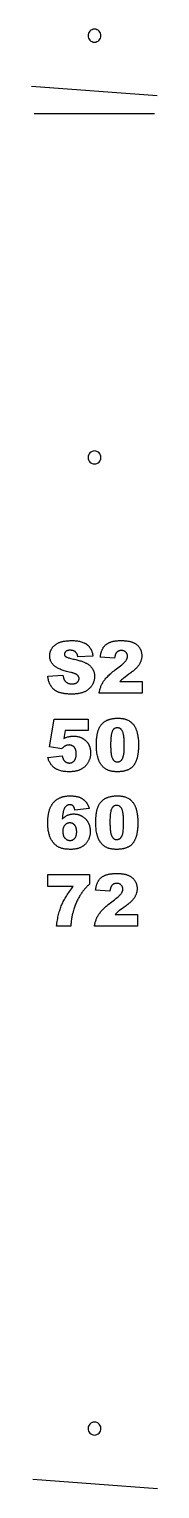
# Model space of a CAD drawing. Extents: x 0 to 3.7, y 1.3 to 93.7.
# Drawn here: x 0 to 3.67, y 1.25 to 43.56 of the extents above; entities that cross this region are included whole.
import ezdxf

# ---------------------------------------------------------------- set-up
doc = ezdxf.new("R2010")
doc.units = 0
for name, color, linetype in [('REAR_LEG', 18, 'CONTINUOUS'), ('T3_PROFILE_INSIDE', 18, 'CONTINUOUS'), ('T5_BEVEL_INSIDE', 18, 'CONTINUOUS'), ('T8_DRILL', 18, 'CONTINUOUS')]:
    doc.layers.add(name, color=color, linetype=linetype)

msp = doc.modelspace()

# ---------------------------------------------------------------- linework, layer by layer
at = {"layer": 'REAR_LEG'}
for points in [[(0.478, 24.806), (0.919, 24.834), (0.923, 24.808), (0.925, 24.795), (0.928, 24.783), (0.931, 24.772), (0.934, 24.76), (0.937, 24.75), (0.941, 24.739), (0.944, 24.729), (0.948, 24.719), (0.953, 24.71), (0.957, 24.701), (0.962, 24.693), (0.967, 24.685), (0.972, 24.677), (0.977, 24.67), (0.986, 24.659), (0.996, 24.649), (1.006, 24.639), (1.017, 24.63), (1.028, 24.622), (1.04, 24.615), (1.052, 24.608), (1.064, 24.602), (1.077, 24.596), (1.091, 24.592), (1.105, 24.588), (1.119, 24.585), (1.134, 24.582), (1.149, 24.58), (1.165, 24.579), (1.182, 24.579), (1.194, 24.579), (1.206, 24.58), (1.217, 24.581), (1.229, 24.582), (1.239, 24.584), (1.25, 24.586), (1.26, 24.588), (1.27, 24.591), (1.279, 24.594), (1.288, 24.597), (1.297, 24.601), (1.305, 24.605), (1.313, 24.61), (1.321, 24.615), (1.328, 24.62), (1.335, 24.626), (1.341, 24.631), (1.347, 24.637), (1.353, 24.644), (1.358, 24.65), (1.363, 24.656), (1.367, 24.663), (1.371, 24.669), (1.375, 24.676), (1.378, 24.683), (1.381, 24.69), (1.383, 24.697), (1.385, 24.704), (1.387, 24.711), (1.388, 24.718), (1.388, 24.726), (1.388, 24.733), (1.388, 24.741), (1.388, 24.748), (1.387, 24.755), (1.385, 24.762), (1.383, 24.769), (1.381, 24.775), (1.379, 24.782), (1.376, 24.789), (1.372, 24.795), (1.368, 24.802), (1.364, 24.808), (1.36, 24.814), (1.355, 24.82), (1.349, 24.826), (1.344, 24.832), (1.337, 24.838), (1.33, 24.844), (1.322, 24.849), (1.313, 24.855), (1.303, 24.861), (1.292, 24.866), (1.28, 24.872), (1.267, 24.877), (1.252, 24.883), (1.237, 24.888), (1.221, 24.893), (1.203, 24.899), (1.185, 24.904), (1.165, 24.909), (1.144, 24.915), (1.1, 24.925), (1.063, 24.934), (1.026, 24.943), (0.992, 24.952), (0.958, 24.962), (0.926, 24.972), (0.896, 24.983), (0.867, 24.993), (0.839, 25.005), (0.812, 25.016), (0.787, 25.028), (0.763, 25.04), (0.741, 25.053), (0.72, 25.066), (0.7, 25.079), (0.682, 25.093), (0.665, 25.107), (0.649, 25.121), (0.634, 25.136), (0.621, 25.152), (0.608, 25.168), (0.596, 25.184), (0.585, 25.201), (0.576, 25.218), (0.567, 25.236), (0.559, 25.254), (0.553, 25.273), (0.547, 25.293), (0.542, 25.312), (0.539, 25.333), (0.536, 25.353), (0.535, 25.375), (0.534, 25.397), (0.534, 25.411), (0.535, 25.425), (0.536, 25.439), (0.538, 25.454), (0.541, 25.468), (0.544, 25.481), (0.547, 25.495), (0.551, 25.509), (0.555, 25.523), (0.56, 25.536), (0.566, 25.549), (0.572, 25.563), (0.578, 25.576), (0.585, 25.589), (0.593, 25.602), (0.601, 25.615), (0.61, 25.628), (0.619, 25.64), (0.629, 25.652), (0.639, 25.664), (0.65, 25.675), (0.661, 25.686), (0.673, 25.697), (0.685, 25.707), (0.698, 25.717), (0.711, 25.726), (0.725, 25.736), (0.74, 25.744), (0.755, 25.753), (0.77, 25.761), (0.786, 25.769), (0.803, 25.777), (0.82, 25.784), (0.838, 25.79), (0.857, 25.797), (0.876, 25.802), (0.897, 25.808), (0.918, 25.812), (0.94, 25.817), (0.962, 25.821), (0.986, 25.824), (1.01, 25.827), (1.035, 25.83), (1.061, 25.832), (1.087, 25.833), (1.115, 25.835), (1.143, 25.835), (1.172, 25.835), (1.207, 25.835), (1.241, 25.834), (1.275, 25.832), (1.307, 25.829), (1.338, 25.825), (1.368, 25.82), (1.397, 25.815), (1.425, 25.809), (1.452, 25.802), (1.478, 25.794), (1.502, 25.785), (1.526, 25.775), (1.537, 25.77), (1.549, 25.765), (1.56, 25.759), (1.57, 25.754), (1.581, 25.748), (1.591, 25.741), (1.6, 25.735), (1.61, 25.729), (1.619, 25.722), (1.628, 25.715), (1.637, 25.707), (1.646, 25.7), (1.654, 25.692), (1.662, 25.684), (1.67, 25.676), (1.678, 25.667), (1.685, 25.658), (1.692, 25.649), (1.699, 25.64), (1.706, 25.631), (1.712, 25.621), (1.719, 25.611), (1.725, 25.601), (1.73, 25.59), (1.736, 25.579), (1.741, 25.568), (1.746, 25.557), (1.751, 25.546), (1.755, 25.534), (1.76, 25.522), (1.764, 25.51), (1.768, 25.497), (1.775, 25.471), (1.78, 25.445), (1.786, 25.417), (1.79, 25.388), (1.353, 25.363), (1.35, 25.375), (1.348, 25.387), (1.345, 25.399), (1.342, 25.41), (1.338, 25.421), (1.334, 25.431), (1.33, 25.441), (1.326, 25.45), (1.321, 25.459), (1.316, 25.468), (1.311, 25.476), (1.305, 25.484), (1.299, 25.491), (1.293, 25.498), (1.286, 25.504), (1.28, 25.51), (1.272, 25.516), (1.265, 25.521), (1.257, 25.526), (1.249, 25.53), (1.241, 25.534), (1.232, 25.538), (1.223, 25.542), (1.213, 25.545), (1.203, 25.547), (1.193, 25.55), (1.183, 25.552), (1.172, 25.553), (1.161, 25.555), (1.149, 25.555), (1.138, 25.556), (1.126, 25.556), (1.106, 25.556), (1.088, 25.554), (1.079, 25.553), (1.071, 25.551), (1.062, 25.55), (1.055, 25.548), (1.047, 25.545), (1.04, 25.543), (1.033, 25.54), (1.027, 25.537), (1.021, 25.534), (1.015, 25.53), (1.009, 25.526), (1.004, 25.522), (0.999, 25.518), (0.994, 25.513), (0.99, 25.508), (0.986, 25.504), (0.982, 25.499), (0.979, 25.494), (0.976, 25.489), (0.973, 25.484), (0.971, 25.479), (0.969, 25.473), (0.967, 25.468), (0.965, 25.462), (0.964, 25.456), (0.963, 25.451), (0.963, 25.445), (0.963, 25.438), (0.963, 25.43), (0.965, 25.421), (0.968, 25.413), (0.971, 25.404), (0.976, 25.396), (0.982, 25.389), (0.989, 25.381), (0.997, 25.374), (1.001, 25.37), (1.006, 25.367), (1.012, 25.363), (1.019, 25.359), (1.026, 25.356), (1.034, 25.352), (1.052, 25.345), (1.073, 25.339), (1.096, 25.332), (1.123, 25.325), (1.152, 25.319), (1.189, 25.311), (1.225, 25.302), (1.26, 25.294), (1.293, 25.286), (1.325, 25.278), (1.356, 25.269), (1.385, 25.261), (1.413, 25.253), (1.439, 25.245), (1.465, 25.236), (1.488, 25.228), (1.511, 25.22), (1.532, 25.211), (1.552, 25.203), (1.57, 25.195), (1.587, 25.186), (1.604, 25.178), (1.619, 25.169), (1.634, 25.16), (1.649, 25.151), (1.663, 25.141), (1.676, 25.131), (1.689, 25.121), (1.701, 25.111), (1.713, 25.101), (1.724, 25.09), (1.734, 25.079), (1.744, 25.068), (1.754, 25.056), (1.763, 25.044), (1.771, 25.032), (1.779, 25.02), (1.786, 25.007), (1.793, 24.995), (1.799, 24.982), (1.805, 24.969), (1.81, 24.956), (1.815, 24.942), (1.82, 24.929), (1.824, 24.915), (1.827, 24.901), (1.83, 24.887), (1.833, 24.872), (1.835, 24.858), (1.837, 24.843), (1.838, 24.828), (1.838, 24.813), (1.839, 24.798), (1.838, 24.78), (1.837, 24.762), (1.836, 24.745), (1.834, 24.727), (1.831, 24.71), (1.827, 24.693), (1.823, 24.676), (1.819, 24.659), (1.813, 24.643), (1.808, 24.626), (1.801, 24.61), (1.794, 24.594), (1.786, 24.578), (1.778, 24.563), (1.769, 24.547), (1.759, 24.532), (1.749, 24.517), (1.738, 24.502), (1.727, 24.488), (1.715, 24.475), (1.703, 24.462), (1.69, 24.449), (1.677, 24.437), (1.663, 24.425), (1.649, 24.414), (1.634, 24.403), (1.619, 24.392), (1.603, 24.382), (1.587, 24.373), (1.571, 24.364), (1.553, 24.355), (1.536, 24.347), (1.518, 24.34), (1.499, 24.332), (1.479, 24.326), (1.46, 24.32), (1.439, 24.314), (1.418, 24.309), (1.396, 24.304), (1.374, 24.3), (1.351, 24.296), (1.328, 24.293), (1.304, 24.29), (1.279, 24.288), (1.254, 24.287), (1.228, 24.285), (1.202, 24.285), (1.175, 24.284), (1.128, 24.285), (1.105, 24.286), (1.083, 24.287), (1.061, 24.288), (1.039, 24.289), (1.018, 24.291), (0.998, 24.294), (0.978, 24.296), (0.958, 24.299), (0.939, 24.302), (0.921, 24.305), (0.903, 24.309), (0.885, 24.313), (0.868, 24.317), (0.851, 24.321), (0.834, 24.326), (0.819, 24.331), (0.803, 24.336), (0.788, 24.342), (0.774, 24.348), (0.76, 24.354), (0.746, 24.36), (0.733, 24.367), (0.72, 24.374), (0.708, 24.382), (0.696, 24.389), (0.685, 24.397), (0.674, 24.405), (0.664, 24.414), (0.654, 24.423), (0.645, 24.432), (0.627, 24.45), (0.61, 24.47), (0.594, 24.49), (0.579, 24.51), (0.565, 24.532), (0.552, 24.553), (0.54, 24.576), (0.529, 24.599), (0.519, 24.623), (0.51, 24.647), (0.502, 24.672), (0.496, 24.698), (0.49, 24.724), (0.485, 24.751), (0.481, 24.778)], [(3.224, 24.31), (1.974, 24.31), (1.977, 24.333), (1.98, 24.356), (1.985, 24.379), (1.99, 24.401), (1.996, 24.423), (2.002, 24.446), (2.009, 24.468), (2.017, 24.49), (2.026, 24.511), (2.035, 24.533), (2.045, 24.554), (2.055, 24.575), (2.066, 24.596), (2.078, 24.617), (2.091, 24.638), (2.104, 24.658), (2.119, 24.679), (2.134, 24.7), (2.152, 24.722), (2.171, 24.744), (2.191, 24.766), (2.213, 24.789), (2.236, 24.812), (2.261, 24.836), (2.287, 24.86), (2.315, 24.885), (2.344, 24.91), (2.375, 24.936), (2.407, 24.962), (2.441, 24.989), (2.476, 25.016), (2.513, 25.044), (2.557, 25.077), (2.596, 25.107), (2.632, 25.136), (2.663, 25.163), (2.677, 25.176), (2.69, 25.188), (2.702, 25.2), (2.713, 25.211), (2.723, 25.221), (2.732, 25.232), (2.74, 25.241), (2.747, 25.25), (2.759, 25.268), (2.765, 25.276), (2.77, 25.285), (2.774, 25.294), (2.778, 25.302), (2.782, 25.311), (2.786, 25.319), (2.789, 25.327), (2.791, 25.336), (2.793, 25.344), (2.795, 25.352), (2.797, 25.36), (2.798, 25.368), (2.798, 25.376), (2.798, 25.384), (2.798, 25.393), (2.798, 25.401), (2.797, 25.409), (2.795, 25.417), (2.793, 25.425), (2.791, 25.433), (2.789, 25.44), (2.786, 25.448), (2.782, 25.455), (2.779, 25.462), (2.774, 25.469), (2.77, 25.476), (2.765, 25.482), (2.76, 25.489), (2.754, 25.495), (2.748, 25.501), (2.741, 25.507), (2.735, 25.513), (2.728, 25.518), (2.721, 25.523), (2.714, 25.527), (2.706, 25.531), (2.698, 25.535), (2.691, 25.538), (2.683, 25.541), (2.674, 25.543), (2.666, 25.545), (2.657, 25.547), (2.648, 25.548), (2.639, 25.549), (2.63, 25.55), (2.62, 25.55), (2.611, 25.55), (2.601, 25.549), (2.591, 25.548), (2.582, 25.547), (2.573, 25.545), (2.565, 25.543), (2.556, 25.54), (2.548, 25.537), (2.54, 25.534), (2.532, 25.53), (2.524, 25.526), (2.517, 25.522), (2.51, 25.517), (2.503, 25.512), (2.496, 25.506), (2.49, 25.5), (2.484, 25.493), (2.478, 25.486), (2.472, 25.478), (2.467, 25.47), (2.462, 25.461), (2.457, 25.451), (2.452, 25.441), (2.448, 25.431), (2.443, 25.419), (2.44, 25.407), (2.436, 25.395), (2.433, 25.381), (2.43, 25.368), (2.427, 25.353), (2.424, 25.338), (2.422, 25.323), (2.004, 25.357), (2.008, 25.378), (2.011, 25.399), (2.015, 25.42), (2.019, 25.44), (2.024, 25.459), (2.029, 25.478), (2.034, 25.496), (2.039, 25.513), (2.045, 25.53), (2.051, 25.546), (2.058, 25.562), (2.064, 25.577), (2.071, 25.592), (2.079, 25.605), (2.086, 25.619), (2.094, 25.631), (2.103, 25.643), (2.112, 25.655), (2.121, 25.667), (2.131, 25.678), (2.141, 25.689), (2.151, 25.699), (2.162, 25.709), (2.173, 25.719), (2.185, 25.728), (2.197, 25.737), (2.21, 25.745), (2.223, 25.754), (2.236, 25.761), (2.25, 25.769), (2.264, 25.776), (2.279, 25.783), (2.294, 25.789), (2.31, 25.795), (2.327, 25.801), (2.344, 25.806), (2.363, 25.811), (2.381, 25.815), (2.401, 25.819), (2.421, 25.822), (2.442, 25.825), (2.464, 25.828), (2.486, 25.83), (2.509, 25.832), (2.533, 25.834), (2.558, 25.835), (2.583, 25.835), (2.609, 25.835), (2.636, 25.835), (2.663, 25.835), (2.688, 25.834), (2.713, 25.832), (2.737, 25.831), (2.76, 25.828), (2.783, 25.826), (2.805, 25.823), (2.826, 25.82), (2.846, 25.816), (2.865, 25.812), (2.884, 25.807), (2.902, 25.802), (2.919, 25.797), (2.936, 25.791), (2.951, 25.785), (2.966, 25.779), (2.981, 25.772), (2.995, 25.765), (3.009, 25.757), (3.023, 25.749), (3.036, 25.74), (3.048, 25.731), (3.061, 25.722), (3.072, 25.712), (3.084, 25.702), (3.095, 25.691), (3.105, 25.68), (3.116, 25.668), (3.125, 25.656), (3.135, 25.644), (3.144, 25.631), (3.152, 25.618), (3.16, 25.605), (3.168, 25.592), (3.174, 25.578), (3.181, 25.564), (3.186, 25.55), (3.192, 25.536), (3.196, 25.521), (3.2, 25.507), (3.204, 25.492), (3.207, 25.477), (3.209, 25.461), (3.211, 25.446), (3.213, 25.43), (3.214, 25.415), (3.214, 25.399), (3.214, 25.381), (3.213, 25.364), (3.211, 25.348), (3.209, 25.331), (3.206, 25.314), (3.203, 25.297), (3.198, 25.281), (3.194, 25.265), (3.188, 25.248), (3.182, 25.232), (3.176, 25.216), (3.169, 25.2), (3.161, 25.184), (3.152, 25.168), (3.143, 25.152), (3.134, 25.137), (3.123, 25.121), (3.111, 25.105), (3.099, 25.089), (3.085, 25.073), (3.07, 25.056), (3.055, 25.04), (3.038, 25.023), (3.02, 25.006), (3.002, 24.988), (2.982, 24.971), (2.961, 24.953), (2.939, 24.936), (2.916, 24.918), (2.892, 24.899), (2.867, 24.881), (2.841, 24.862), (2.784, 24.822), (2.736, 24.788), (2.7, 24.761), (2.685, 24.75), (2.673, 24.741), (2.651, 24.722), (2.627, 24.7), (2.601, 24.676), (2.573, 24.65), (3.224, 24.65)], [(0.664, 23.56), (1.653, 23.56), (1.653, 23.227), (0.983, 23.227), (0.947, 23.002), (0.965, 23.01), (0.982, 23.018), (0.999, 23.024), (1.017, 23.031), (1.034, 23.037), (1.051, 23.042), (1.068, 23.047), (1.085, 23.051), (1.102, 23.055), (1.119, 23.059), (1.136, 23.061), (1.153, 23.064), (1.17, 23.065), (1.186, 23.067), (1.203, 23.067), (1.22, 23.068), (1.247, 23.067), (1.275, 23.066), (1.301, 23.063), (1.327, 23.059), (1.352, 23.054), (1.377, 23.049), (1.389, 23.045), (1.4, 23.042), (1.412, 23.038), (1.424, 23.034), (1.435, 23.029), (1.446, 23.025), (1.457, 23.02), (1.468, 23.015), (1.479, 23.009), (1.489, 23.003), (1.499, 22.997), (1.51, 22.991), (1.52, 22.985), (1.529, 22.978), (1.539, 22.971), (1.549, 22.964), (1.558, 22.956), (1.567, 22.948), (1.576, 22.94), (1.585, 22.932), (1.602, 22.914), (1.618, 22.897), (1.633, 22.878), (1.64, 22.869), (1.646, 22.859), (1.653, 22.85), (1.659, 22.84), (1.665, 22.83), (1.67, 22.82), (1.676, 22.809), (1.681, 22.799), (1.686, 22.789), (1.69, 22.778), (1.694, 22.767), (1.698, 22.756), (1.702, 22.745), (1.705, 22.734), (1.711, 22.711), (1.716, 22.688), (1.72, 22.664), (1.723, 22.639), (1.725, 22.614), (1.725, 22.589), (1.725, 22.571), (1.724, 22.553), (1.723, 22.535), (1.721, 22.517), (1.718, 22.499), (1.715, 22.481), (1.711, 22.464), (1.707, 22.446), (1.702, 22.429), (1.697, 22.412), (1.691, 22.394), (1.685, 22.377), (1.677, 22.36), (1.67, 22.343), (1.662, 22.326), (1.653, 22.31), (1.644, 22.293), (1.634, 22.277), (1.624, 22.262), (1.613, 22.246), (1.602, 22.232), (1.59, 22.218), (1.578, 22.204), (1.566, 22.191), (1.553, 22.179), (1.539, 22.167), (1.525, 22.155), (1.511, 22.144), (1.496, 22.134), (1.481, 22.124), (1.465, 22.114), (1.448, 22.105), (1.431, 22.096), (1.414, 22.088), (1.396, 22.081), (1.377, 22.074), (1.358, 22.068), (1.339, 22.062), (1.318, 22.057), (1.297, 22.052), (1.276, 22.048), (1.254, 22.044), (1.231, 22.041), (1.208, 22.039), (1.184, 22.037), (1.16, 22.035), (1.135, 22.035), (1.109, 22.034), (1.073, 22.035), (1.038, 22.036), (1.004, 22.038), (0.971, 22.041), (0.94, 22.045), (0.91, 22.05), (0.882, 22.056), (0.855, 22.062), (0.829, 22.07), (0.804, 22.078), (0.78, 22.087), (0.757, 22.097), (0.746, 22.103), (0.735, 22.108), (0.724, 22.114), (0.714, 22.12), (0.704, 22.126), (0.694, 22.133), (0.684, 22.139), (0.675, 22.146), (0.657, 22.161), (0.639, 22.175), (0.623, 22.19), (0.608, 22.206), (0.593, 22.222), (0.579, 22.238), (0.567, 22.255), (0.555, 22.273), (0.543, 22.291), (0.533, 22.31), (0.522, 22.331), (0.512, 22.352), (0.503, 22.375), (0.494, 22.398), (0.486, 22.423), (0.478, 22.449), (0.899, 22.495), (0.901, 22.482), (0.904, 22.47), (0.907, 22.458), (0.91, 22.447), (0.913, 22.436), (0.917, 22.426), (0.921, 22.415), (0.925, 22.406), (0.93, 22.396), (0.935, 22.387), (0.94, 22.378), (0.945, 22.37), (0.951, 22.362), (0.958, 22.355), (0.964, 22.348), (0.971, 22.341), (0.978, 22.334), (0.985, 22.328), (0.993, 22.323), (1, 22.318), (1.008, 22.313), (1.016, 22.309), (1.024, 22.305), (1.033, 22.301), (1.041, 22.298), (1.05, 22.295), (1.059, 22.293), (1.068, 22.291), (1.077, 22.29), (1.086, 22.289), (1.095, 22.288), (1.105, 22.288), (1.116, 22.288), (1.126, 22.289), (1.137, 22.29), (1.147, 22.292), (1.156, 22.294), (1.166, 22.297), (1.175, 22.301), (1.184, 22.305), (1.193, 22.309), (1.202, 22.314), (1.21, 22.319), (1.219, 22.325), (1.226, 22.332), (1.234, 22.339), (1.242, 22.346), (1.249, 22.354), (1.256, 22.363), (1.262, 22.372), (1.268, 22.381), (1.274, 22.391), (1.279, 22.402), (1.283, 22.413), (1.288, 22.424), (1.291, 22.436), (1.295, 22.449), (1.298, 22.462), (1.3, 22.476), (1.302, 22.49), (1.304, 22.504), (1.305, 22.519), (1.305, 22.535), (1.306, 22.551), (1.305, 22.567), (1.305, 22.583), (1.304, 22.599), (1.302, 22.614), (1.3, 22.628), (1.298, 22.641), (1.295, 22.655), (1.291, 22.667), (1.287, 22.679), (1.283, 22.691), (1.279, 22.701), (1.273, 22.712), (1.268, 22.722), (1.262, 22.731), (1.255, 22.739), (1.248, 22.747), (1.241, 22.755), (1.233, 22.762), (1.225, 22.769), (1.217, 22.775), (1.209, 22.78), (1.2, 22.786), (1.191, 22.79), (1.182, 22.794), (1.172, 22.798), (1.162, 22.801), (1.152, 22.804), (1.141, 22.806), (1.13, 22.808), (1.119, 22.809), (1.108, 22.81), (1.096, 22.81), (1.081, 22.809), (1.066, 22.808), (1.051, 22.806), (1.037, 22.802), (1.022, 22.798), (1.008, 22.793), (0.993, 22.787), (0.979, 22.78), (0.969, 22.774), (0.958, 22.767), (0.947, 22.759), (0.935, 22.75), (0.924, 22.74), (0.912, 22.728), (0.9, 22.716), (0.887, 22.702), (0.532, 22.754)], [(1.893, 22.816), (1.893, 22.843), (1.894, 22.868), (1.894, 22.894), (1.895, 22.919), (1.897, 22.943), (1.898, 22.967), (1.9, 22.991), (1.903, 23.014), (1.905, 23.036), (1.908, 23.058), (1.911, 23.08), (1.915, 23.101), (1.918, 23.121), (1.922, 23.141), (1.927, 23.161), (1.931, 23.18), (1.936, 23.198), (1.942, 23.216), (1.947, 23.233), (1.953, 23.25), (1.959, 23.267), (1.966, 23.283), (1.972, 23.298), (1.98, 23.313), (1.987, 23.328), (1.995, 23.341), (2.003, 23.355), (2.011, 23.368), (2.019, 23.38), (2.028, 23.392), (2.037, 23.404), (2.047, 23.415), (2.057, 23.425), (2.067, 23.435), (2.077, 23.445), (2.088, 23.455), (2.099, 23.464), (2.11, 23.473), (2.122, 23.481), (2.134, 23.489), (2.146, 23.497), (2.159, 23.505), (2.172, 23.512), (2.185, 23.519), (2.199, 23.525), (2.212, 23.531), (2.227, 23.537), (2.241, 23.543), (2.256, 23.548), (2.271, 23.553), (2.287, 23.557), (2.302, 23.561), (2.318, 23.565), (2.335, 23.569), (2.352, 23.572), (2.369, 23.575), (2.386, 23.577), (2.404, 23.579), (2.421, 23.581), (2.44, 23.583), (2.458, 23.584), (2.477, 23.585), (2.496, 23.585), (2.516, 23.585), (2.553, 23.585), (2.571, 23.584), (2.588, 23.583), (2.605, 23.582), (2.622, 23.58), (2.638, 23.578), (2.654, 23.576), (2.669, 23.574), (2.684, 23.571), (2.699, 23.568), (2.713, 23.564), (2.726, 23.561), (2.74, 23.557), (2.752, 23.553), (2.765, 23.548), (2.788, 23.538), (2.811, 23.528), (2.833, 23.517), (2.853, 23.505), (2.872, 23.493), (2.881, 23.486), (2.89, 23.479), (2.899, 23.473), (2.907, 23.466), (2.915, 23.458), (2.923, 23.451), (2.938, 23.436), (2.952, 23.421), (2.966, 23.405), (2.978, 23.39), (2.99, 23.374), (3.001, 23.358), (3.011, 23.341), (3.02, 23.325), (3.029, 23.308), (3.037, 23.291), (3.044, 23.272), (3.052, 23.254), (3.059, 23.234), (3.065, 23.214), (3.071, 23.193), (3.077, 23.171), (3.082, 23.15), (3.087, 23.129), (3.091, 23.108), (3.095, 23.086), (3.099, 23.065), (3.102, 23.043), (3.105, 23.021), (3.108, 23), (3.111, 22.978), (3.113, 22.956), (3.115, 22.934), (3.116, 22.911), (3.117, 22.889), (3.118, 22.866), (3.119, 22.844), (3.119, 22.821), (3.118, 22.771), (3.117, 22.722), (3.114, 22.676), (3.112, 22.653), (3.11, 22.631), (3.108, 22.609), (3.105, 22.587), (3.102, 22.566), (3.099, 22.546), (3.096, 22.526), (3.092, 22.506), (3.088, 22.487), (3.084, 22.468), (3.08, 22.449), (3.075, 22.431), (3.07, 22.414), (3.065, 22.396), (3.059, 22.38), (3.053, 22.363), (3.047, 22.347), (3.041, 22.332), (3.034, 22.317), (3.028, 22.302), (3.02, 22.288), (3.013, 22.274), (3.005, 22.261), (2.997, 22.248), (2.989, 22.236), (2.981, 22.224), (2.972, 22.212), (2.963, 22.201), (2.953, 22.19), (2.943, 22.179), (2.933, 22.169), (2.922, 22.159), (2.911, 22.15), (2.899, 22.141), (2.887, 22.132), (2.875, 22.124), (2.862, 22.116), (2.849, 22.108), (2.835, 22.101), (2.822, 22.094), (2.807, 22.088), (2.793, 22.082), (2.777, 22.076), (2.762, 22.071), (2.746, 22.066), (2.73, 22.061), (2.713, 22.057), (2.696, 22.053), (2.679, 22.049), (2.661, 22.046), (2.643, 22.043), (2.624, 22.041), (2.605, 22.039), (2.586, 22.037), (2.566, 22.036), (2.546, 22.035), (2.526, 22.034), (2.505, 22.034), (2.481, 22.035), (2.459, 22.035), (2.436, 22.036), (2.415, 22.038), (2.394, 22.04), (2.373, 22.043), (2.353, 22.046), (2.334, 22.049), (2.315, 22.053), (2.297, 22.058), (2.279, 22.063), (2.262, 22.068), (2.245, 22.074), (2.229, 22.081), (2.214, 22.087), (2.199, 22.095), (2.184, 22.102), (2.17, 22.111), (2.157, 22.119), (2.143, 22.128), (2.13, 22.138), (2.117, 22.148), (2.105, 22.158), (2.093, 22.169), (2.081, 22.18), (2.069, 22.192), (2.058, 22.204), (2.047, 22.217), (2.037, 22.23), (2.027, 22.243), (2.017, 22.257), (2.008, 22.272), (2.001, 22.282), (1.994, 22.293), (1.988, 22.305), (1.982, 22.317), (1.976, 22.329), (1.97, 22.342), (1.965, 22.356), (1.959, 22.37), (1.954, 22.384), (1.949, 22.399), (1.944, 22.414), (1.94, 22.43), (1.935, 22.447), (1.931, 22.463), (1.923, 22.498), (1.916, 22.535), (1.91, 22.572), (1.905, 22.61), (1.9, 22.65), (1.897, 22.69), (1.895, 22.731), (1.893, 22.773)], [(2.306, 22.815), (2.306, 22.78), (2.307, 22.746), (2.308, 22.714), (2.309, 22.683), (2.311, 22.654), (2.313, 22.626), (2.316, 22.599), (2.319, 22.574), (2.322, 22.55), (2.326, 22.528), (2.33, 22.507), (2.335, 22.487), (2.34, 22.469), (2.345, 22.453), (2.351, 22.437), (2.357, 22.424), (2.363, 22.411), (2.37, 22.399), (2.378, 22.388), (2.385, 22.378), (2.393, 22.368), (2.401, 22.36), (2.41, 22.352), (2.419, 22.345), (2.428, 22.339), (2.438, 22.333), (2.448, 22.329), (2.459, 22.325), (2.469, 22.322), (2.48, 22.32), (2.492, 22.319), (2.504, 22.319), (2.512, 22.319), (2.519, 22.319), (2.527, 22.32), (2.534, 22.322), (2.542, 22.323), (2.549, 22.325), (2.556, 22.327), (2.563, 22.33), (2.57, 22.333), (2.576, 22.336), (2.583, 22.34), (2.589, 22.344), (2.596, 22.348), (2.602, 22.353), (2.608, 22.358), (2.614, 22.363), (2.619, 22.369), (2.625, 22.375), (2.63, 22.382), (2.635, 22.389), (2.64, 22.396), (2.645, 22.404), (2.65, 22.412), (2.654, 22.421), (2.658, 22.43), (2.662, 22.439), (2.666, 22.449), (2.67, 22.459), (2.673, 22.47), (2.676, 22.481), (2.682, 22.504), (2.685, 22.516), (2.687, 22.53), (2.692, 22.559), (2.696, 22.591), (2.699, 22.627), (2.701, 22.666), (2.703, 22.709), (2.704, 22.755), (2.704, 22.804), (2.704, 22.84), (2.704, 22.875), (2.703, 22.909), (2.701, 22.941), (2.699, 22.971), (2.697, 23), (2.695, 23.028), (2.692, 23.054), (2.688, 23.078), (2.685, 23.101), (2.68, 23.122), (2.676, 23.142), (2.671, 23.16), (2.666, 23.177), (2.66, 23.192), (2.654, 23.205), (2.647, 23.218), (2.64, 23.229), (2.633, 23.24), (2.625, 23.25), (2.617, 23.26), (2.609, 23.268), (2.6, 23.276), (2.59, 23.282), (2.581, 23.288), (2.571, 23.294), (2.56, 23.298), (2.549, 23.302), (2.538, 23.305), (2.526, 23.307), (2.514, 23.308), (2.502, 23.308), (2.489, 23.308), (2.477, 23.307), (2.465, 23.304), (2.454, 23.302), (2.443, 23.298), (2.432, 23.293), (2.422, 23.288), (2.413, 23.282), (2.404, 23.275), (2.395, 23.267), (2.387, 23.259), (2.379, 23.249), (2.372, 23.239), (2.365, 23.228), (2.358, 23.216), (2.352, 23.203), (2.347, 23.189), (2.342, 23.174), (2.337, 23.158), (2.332, 23.14), (2.328, 23.12), (2.324, 23.1), (2.321, 23.077), (2.318, 23.054), (2.315, 23.029), (2.313, 23.002), (2.311, 22.975), (2.309, 22.946), (2.308, 22.915), (2.307, 22.883), (2.306, 22.85)], [(1.682, 20.972), (1.268, 20.921), (1.263, 20.942), (1.258, 20.961), (1.252, 20.979), (1.249, 20.987), (1.246, 20.995), (1.242, 21.003), (1.239, 21.01), (1.235, 21.016), (1.231, 21.023), (1.227, 21.029), (1.222, 21.034), (1.218, 21.039), (1.213, 21.044), (1.208, 21.048), (1.203, 21.052), (1.198, 21.056), (1.193, 21.06), (1.187, 21.063), (1.182, 21.066), (1.176, 21.068), (1.17, 21.071), (1.164, 21.073), (1.158, 21.075), (1.152, 21.076), (1.145, 21.077), (1.132, 21.079), (1.118, 21.08), (1.106, 21.079), (1.094, 21.078), (1.082, 21.076), (1.071, 21.073), (1.059, 21.07), (1.049, 21.065), (1.038, 21.06), (1.028, 21.054), (1.019, 21.047), (1.009, 21.04), (1, 21.031), (0.992, 21.022), (0.983, 21.012), (0.976, 21.001), (0.968, 20.99), (0.961, 20.977), (0.956, 20.967), (0.951, 20.956), (0.946, 20.944), (0.942, 20.93), (0.937, 20.915), (0.933, 20.898), (0.929, 20.881), (0.925, 20.862), (0.922, 20.841), (0.918, 20.82), (0.915, 20.797), (0.911, 20.772), (0.908, 20.747), (0.906, 20.72), (0.9, 20.662), (0.919, 20.681), (0.938, 20.698), (0.957, 20.713), (0.976, 20.728), (0.995, 20.741), (1.015, 20.754), (1.034, 20.765), (1.054, 20.774), (1.064, 20.779), (1.074, 20.783), (1.084, 20.787), (1.095, 20.79), (1.106, 20.793), (1.116, 20.796), (1.128, 20.799), (1.139, 20.801), (1.15, 20.804), (1.162, 20.805), (1.174, 20.807), (1.186, 20.808), (1.211, 20.81), (1.236, 20.811), (1.261, 20.81), (1.285, 20.808), (1.309, 20.806), (1.332, 20.802), (1.355, 20.797), (1.367, 20.794), (1.378, 20.79), (1.389, 20.787), (1.4, 20.783), (1.41, 20.779), (1.421, 20.775), (1.432, 20.77), (1.442, 20.765), (1.452, 20.76), (1.463, 20.755), (1.473, 20.749), (1.483, 20.743), (1.492, 20.737), (1.502, 20.73), (1.521, 20.716), (1.54, 20.701), (1.558, 20.685), (1.575, 20.667), (1.584, 20.658), (1.592, 20.649), (1.6, 20.64), (1.608, 20.63), (1.615, 20.621), (1.622, 20.611), (1.629, 20.601), (1.636, 20.591), (1.642, 20.581), (1.648, 20.57), (1.654, 20.56), (1.66, 20.549), (1.665, 20.538), (1.67, 20.527), (1.675, 20.516), (1.679, 20.505), (1.683, 20.493), (1.687, 20.482), (1.691, 20.47), (1.694, 20.458), (1.7, 20.434), (1.705, 20.409), (1.709, 20.384), (1.712, 20.358), (1.713, 20.331), (1.714, 20.304), (1.714, 20.286), (1.713, 20.267), (1.711, 20.249), (1.709, 20.232), (1.707, 20.214), (1.704, 20.196), (1.7, 20.179), (1.696, 20.162), (1.692, 20.145), (1.686, 20.129), (1.681, 20.112), (1.674, 20.096), (1.668, 20.08), (1.66, 20.064), (1.652, 20.048), (1.644, 20.033), (1.635, 20.018), (1.625, 20.003), (1.616, 19.989), (1.605, 19.975), (1.595, 19.962), (1.584, 19.949), (1.572, 19.937), (1.56, 19.925), (1.548, 19.914), (1.535, 19.903), (1.522, 19.892), (1.508, 19.882), (1.494, 19.873), (1.48, 19.864), (1.465, 19.855), (1.449, 19.847), (1.434, 19.84), (1.417, 19.832), (1.401, 19.826), (1.383, 19.82), (1.366, 19.814), (1.347, 19.809), (1.329, 19.804), (1.309, 19.8), (1.29, 19.796), (1.269, 19.793), (1.249, 19.79), (1.227, 19.788), (1.206, 19.787), (1.184, 19.785), (1.161, 19.785), (1.138, 19.784), (1.11, 19.785), (1.083, 19.786), (1.057, 19.787), (1.031, 19.789), (1.006, 19.792), (0.981, 19.795), (0.958, 19.799), (0.935, 19.803), (0.913, 19.809), (0.891, 19.814), (0.87, 19.821), (0.85, 19.827), (0.831, 19.835), (0.812, 19.843), (0.794, 19.852), (0.777, 19.861), (0.76, 19.871), (0.743, 19.882), (0.728, 19.893), (0.712, 19.905), (0.697, 19.918), (0.682, 19.931), (0.668, 19.946), (0.654, 19.961), (0.641, 19.976), (0.628, 19.993), (0.615, 20.01), (0.603, 20.028), (0.592, 20.046), (0.58, 20.065), (0.57, 20.085), (0.559, 20.106), (0.549, 20.128), (0.54, 20.15), (0.532, 20.173), (0.524, 20.197), (0.516, 20.222), (0.51, 20.248), (0.504, 20.274), (0.498, 20.302), (0.493, 20.33), (0.489, 20.359), (0.486, 20.389), (0.483, 20.42), (0.481, 20.452), (0.479, 20.484), (0.478, 20.517), (0.478, 20.552), (0.478, 20.577), (0.479, 20.602), (0.479, 20.626), (0.481, 20.65), (0.482, 20.673), (0.484, 20.696), (0.486, 20.719), (0.489, 20.741), (0.491, 20.763), (0.495, 20.784), (0.498, 20.805), (0.502, 20.826), (0.506, 20.846), (0.511, 20.866), (0.515, 20.885), (0.521, 20.904), (0.526, 20.922), (0.532, 20.94), (0.538, 20.957), (0.545, 20.975), (0.551, 20.991), (0.559, 21.007), (0.566, 21.023), (0.574, 21.039), (0.582, 21.054), (0.591, 21.068), (0.599, 21.082), (0.609, 21.096), (0.618, 21.109), (0.628, 21.122), (0.638, 21.135), (0.649, 21.147), (0.66, 21.158), (0.671, 21.17), (0.682, 21.18), (0.693, 21.191), (0.705, 21.201), (0.717, 21.211), (0.73, 21.22), (0.742, 21.229), (0.755, 21.238), (0.768, 21.246), (0.782, 21.254), (0.795, 21.262), (0.809, 21.269), (0.823, 21.276), (0.838, 21.282), (0.853, 21.288), (0.868, 21.294), (0.883, 21.299), (0.898, 21.304), (0.914, 21.309), (0.93, 21.313), (0.946, 21.317), (0.963, 21.321), (0.979, 21.324), (0.996, 21.326), (1.014, 21.329), (1.031, 21.331), (1.049, 21.333), (1.067, 21.334), (1.085, 21.335), (1.104, 21.335), (1.122, 21.335), (1.145, 21.335), (1.166, 21.335), (1.187, 21.334), (1.207, 21.333), (1.227, 21.331), (1.246, 21.33), (1.265, 21.328), (1.283, 21.325), (1.3, 21.322), (1.317, 21.319), (1.333, 21.316), (1.349, 21.312), (1.364, 21.308), (1.378, 21.304), (1.392, 21.299), (1.405, 21.294), (1.418, 21.289), (1.431, 21.283), (1.443, 21.277), (1.455, 21.271), (1.467, 21.264), (1.478, 21.258), (1.489, 21.25), (1.5, 21.243), (1.511, 21.235), (1.521, 21.227), (1.531, 21.219), (1.541, 21.21), (1.551, 21.201), (1.56, 21.192), (1.569, 21.183), (1.578, 21.173), (1.586, 21.163), (1.594, 21.152), (1.602, 21.141), (1.61, 21.13), (1.617, 21.119), (1.625, 21.107), (1.631, 21.095), (1.638, 21.083), (1.645, 21.07), (1.651, 21.057), (1.657, 21.044), (1.662, 21.03), (1.668, 21.016), (1.673, 21.002), (1.678, 20.987)], [(1.873, 20.566), (1.874, 20.593), (1.874, 20.618), (1.875, 20.644), (1.876, 20.669), (1.877, 20.693), (1.879, 20.717), (1.881, 20.741), (1.883, 20.764), (1.886, 20.786), (1.889, 20.808), (1.892, 20.83), (1.895, 20.851), (1.899, 20.871), (1.903, 20.891), (1.907, 20.911), (1.912, 20.93), (1.917, 20.948), (1.922, 20.966), (1.928, 20.983), (1.934, 21), (1.94, 21.017), (1.946, 21.033), (1.953, 21.048), (1.96, 21.063), (1.967, 21.078), (1.975, 21.091), (1.983, 21.105), (1.991, 21.118), (2, 21.13), (2.009, 21.142), (2.018, 21.154), (2.027, 21.165), (2.037, 21.175), (2.047, 21.185), (2.058, 21.195), (2.068, 21.205), (2.08, 21.214), (2.091, 21.223), (2.103, 21.231), (2.115, 21.239), (2.127, 21.247), (2.139, 21.255), (2.152, 21.262), (2.166, 21.269), (2.179, 21.275), (2.193, 21.281), (2.207, 21.287), (2.222, 21.293), (2.237, 21.298), (2.252, 21.303), (2.267, 21.307), (2.283, 21.311), (2.299, 21.315), (2.315, 21.319), (2.332, 21.322), (2.349, 21.325), (2.366, 21.327), (2.384, 21.329), (2.402, 21.331), (2.42, 21.333), (2.439, 21.334), (2.458, 21.335), (2.477, 21.335), (2.497, 21.335), (2.534, 21.335), (2.551, 21.334), (2.569, 21.333), (2.586, 21.332), (2.603, 21.33), (2.619, 21.328), (2.634, 21.326), (2.65, 21.324), (2.665, 21.321), (2.679, 21.318), (2.693, 21.314), (2.707, 21.311), (2.72, 21.307), (2.733, 21.303), (2.745, 21.298), (2.769, 21.288), (2.792, 21.278), (2.813, 21.267), (2.833, 21.255), (2.853, 21.243), (2.862, 21.236), (2.871, 21.229), (2.88, 21.223), (2.888, 21.216), (2.896, 21.208), (2.904, 21.201), (2.919, 21.186), (2.933, 21.171), (2.946, 21.155), (2.959, 21.14), (2.97, 21.124), (2.981, 21.108), (2.991, 21.091), (3.001, 21.075), (3.009, 21.058), (3.017, 21.041), (3.025, 21.022), (3.032, 21.004), (3.039, 20.984), (3.046, 20.964), (3.052, 20.943), (3.057, 20.921), (3.062, 20.9), (3.067, 20.879), (3.072, 20.858), (3.076, 20.836), (3.079, 20.815), (3.083, 20.793), (3.086, 20.771), (3.089, 20.75), (3.091, 20.728), (3.093, 20.706), (3.095, 20.684), (3.097, 20.661), (3.098, 20.639), (3.099, 20.616), (3.099, 20.594), (3.099, 20.571), (3.099, 20.521), (3.097, 20.472), (3.094, 20.426), (3.093, 20.403), (3.091, 20.381), (3.088, 20.359), (3.086, 20.337), (3.083, 20.316), (3.08, 20.296), (3.076, 20.276), (3.073, 20.256), (3.069, 20.237), (3.065, 20.218), (3.06, 20.199), (3.056, 20.181), (3.051, 20.164), (3.045, 20.146), (3.04, 20.13), (3.034, 20.113), (3.028, 20.097), (3.022, 20.082), (3.015, 20.067), (3.008, 20.052), (3.001, 20.038), (2.993, 20.024), (2.986, 20.011), (2.978, 19.998), (2.97, 19.986), (2.961, 19.974), (2.952, 19.962), (2.943, 19.951), (2.933, 19.94), (2.923, 19.929), (2.913, 19.919), (2.902, 19.909), (2.891, 19.9), (2.88, 19.891), (2.868, 19.882), (2.855, 19.874), (2.843, 19.866), (2.829, 19.858), (2.816, 19.851), (2.802, 19.844), (2.788, 19.838), (2.773, 19.832), (2.758, 19.826), (2.743, 19.821), (2.727, 19.816), (2.711, 19.811), (2.694, 19.807), (2.677, 19.803), (2.659, 19.799), (2.642, 19.796), (2.624, 19.793), (2.605, 19.791), (2.586, 19.789), (2.567, 19.787), (2.547, 19.786), (2.527, 19.785), (2.506, 19.784), (2.485, 19.784), (2.462, 19.785), (2.439, 19.785), (2.417, 19.786), (2.395, 19.788), (2.374, 19.79), (2.354, 19.793), (2.334, 19.796), (2.314, 19.799), (2.295, 19.803), (2.277, 19.808), (2.259, 19.813), (2.242, 19.818), (2.226, 19.824), (2.21, 19.831), (2.194, 19.837), (2.179, 19.845), (2.165, 19.852), (2.151, 19.861), (2.137, 19.869), (2.124, 19.878), (2.111, 19.888), (2.098, 19.898), (2.085, 19.908), (2.073, 19.919), (2.061, 19.93), (2.05, 19.942), (2.039, 19.954), (2.028, 19.967), (2.018, 19.98), (2.007, 19.993), (1.998, 20.007), (1.988, 20.022), (1.981, 20.032), (1.975, 20.043), (1.969, 20.055), (1.962, 20.067), (1.957, 20.079), (1.951, 20.092), (1.945, 20.106), (1.94, 20.12), (1.935, 20.134), (1.93, 20.149), (1.925, 20.164), (1.92, 20.18), (1.916, 20.197), (1.912, 20.213), (1.904, 20.248), (1.897, 20.285), (1.89, 20.322), (1.885, 20.36), (1.881, 20.4), (1.878, 20.44), (1.875, 20.481), (1.874, 20.523)], [(2.287, 20.565), (2.287, 20.53), (2.288, 20.496), (2.289, 20.464), (2.29, 20.433), (2.292, 20.404), (2.294, 20.376), (2.297, 20.349), (2.3, 20.324), (2.303, 20.3), (2.307, 20.278), (2.311, 20.257), (2.315, 20.237), (2.32, 20.219), (2.326, 20.203), (2.331, 20.187), (2.337, 20.174), (2.344, 20.161), (2.351, 20.149), (2.358, 20.138), (2.366, 20.128), (2.374, 20.118), (2.382, 20.11), (2.391, 20.102), (2.4, 20.095), (2.409, 20.089), (2.419, 20.083), (2.429, 20.079), (2.439, 20.075), (2.45, 20.072), (2.461, 20.07), (2.472, 20.069), (2.484, 20.069), (2.492, 20.069), (2.5, 20.069), (2.508, 20.07), (2.515, 20.072), (2.522, 20.073), (2.53, 20.075), (2.537, 20.077), (2.544, 20.08), (2.55, 20.083), (2.557, 20.086), (2.564, 20.09), (2.57, 20.094), (2.576, 20.098), (2.582, 20.103), (2.588, 20.108), (2.594, 20.113), (2.6, 20.119), (2.606, 20.125), (2.611, 20.132), (2.616, 20.139), (2.621, 20.146), (2.626, 20.154), (2.63, 20.162), (2.635, 20.171), (2.639, 20.18), (2.643, 20.189), (2.647, 20.199), (2.65, 20.209), (2.654, 20.22), (2.657, 20.231), (2.663, 20.254), (2.666, 20.266), (2.668, 20.28), (2.672, 20.309), (2.676, 20.341), (2.679, 20.377), (2.682, 20.416), (2.683, 20.459), (2.685, 20.505), (2.685, 20.554), (2.685, 20.59), (2.684, 20.625), (2.683, 20.659), (2.682, 20.691), (2.68, 20.721), (2.678, 20.75), (2.675, 20.778), (2.672, 20.804), (2.669, 20.828), (2.665, 20.851), (2.661, 20.872), (2.656, 20.892), (2.651, 20.91), (2.646, 20.927), (2.64, 20.942), (2.634, 20.955), (2.628, 20.968), (2.621, 20.979), (2.613, 20.99), (2.606, 21), (2.598, 21.01), (2.589, 21.018), (2.58, 21.026), (2.571, 21.032), (2.561, 21.038), (2.551, 21.044), (2.541, 21.048), (2.53, 21.052), (2.518, 21.055), (2.507, 21.057), (2.495, 21.058), (2.482, 21.058), (2.47, 21.058), (2.457, 21.057), (2.446, 21.054), (2.434, 21.052), (2.423, 21.048), (2.413, 21.043), (2.403, 21.038), (2.393, 21.032), (2.384, 21.025), (2.375, 21.017), (2.367, 21.009), (2.359, 20.999), (2.352, 20.989), (2.345, 20.978), (2.339, 20.966), (2.333, 20.953), (2.327, 20.939), (2.322, 20.924), (2.317, 20.908), (2.313, 20.89), (2.309, 20.87), (2.305, 20.85), (2.301, 20.827), (2.298, 20.804), (2.296, 20.779), (2.293, 20.752), (2.291, 20.725), (2.29, 20.696), (2.288, 20.665), (2.288, 20.633), (2.287, 20.6)], [(0.915, 20.304), (0.915, 20.289), (0.916, 20.274), (0.917, 20.26), (0.919, 20.246), (0.921, 20.233), (0.923, 20.22), (0.926, 20.208), (0.93, 20.195), (0.934, 20.184), (0.939, 20.172), (0.944, 20.162), (0.949, 20.151), (0.955, 20.141), (0.962, 20.131), (0.969, 20.122), (0.976, 20.113), (0.984, 20.105), (0.992, 20.097), (1, 20.09), (1.009, 20.083), (1.017, 20.077), (1.026, 20.071), (1.035, 20.066), (1.044, 20.061), (1.054, 20.057), (1.064, 20.054), (1.074, 20.051), (1.084, 20.049), (1.094, 20.047), (1.105, 20.045), (1.116, 20.044), (1.127, 20.044), (1.137, 20.044), (1.147, 20.045), (1.156, 20.046), (1.166, 20.048), (1.175, 20.05), (1.184, 20.053), (1.193, 20.056), (1.202, 20.06), (1.21, 20.064), (1.218, 20.069), (1.227, 20.074), (1.234, 20.079), (1.242, 20.085), (1.249, 20.092), (1.257, 20.099), (1.264, 20.107), (1.27, 20.115), (1.277, 20.123), (1.282, 20.132), (1.288, 20.142), (1.293, 20.152), (1.297, 20.162), (1.301, 20.173), (1.305, 20.184), (1.308, 20.196), (1.311, 20.209), (1.314, 20.221), (1.315, 20.235), (1.317, 20.249), (1.318, 20.263), (1.319, 20.278), (1.319, 20.293), (1.319, 20.308), (1.318, 20.324), (1.317, 20.338), (1.315, 20.352), (1.313, 20.366), (1.311, 20.379), (1.308, 20.392), (1.305, 20.405), (1.301, 20.416), (1.297, 20.428), (1.292, 20.439), (1.287, 20.449), (1.281, 20.459), (1.275, 20.469), (1.269, 20.478), (1.262, 20.486), (1.254, 20.494), (1.247, 20.502), (1.239, 20.509), (1.231, 20.515), (1.223, 20.521), (1.215, 20.527), (1.206, 20.532), (1.197, 20.536), (1.188, 20.54), (1.179, 20.543), (1.17, 20.546), (1.16, 20.549), (1.15, 20.55), (1.14, 20.552), (1.13, 20.552), (1.119, 20.553), (1.109, 20.552), (1.098, 20.552), (1.088, 20.55), (1.078, 20.549), (1.068, 20.546), (1.058, 20.544), (1.049, 20.54), (1.039, 20.537), (1.03, 20.532), (1.022, 20.528), (1.013, 20.522), (1.005, 20.516), (0.997, 20.51), (0.989, 20.503), (0.981, 20.496), (0.974, 20.488), (0.966, 20.48), (0.96, 20.471), (0.954, 20.462), (0.948, 20.453), (0.943, 20.443), (0.938, 20.432), (0.933, 20.421), (0.929, 20.41), (0.926, 20.398), (0.923, 20.386), (0.92, 20.374), (0.918, 20.36), (0.917, 20.347), (0.916, 20.333), (0.915, 20.319)], [(0.478, 19.06), (1.694, 19.06), (1.694, 18.779), (1.675, 18.761), (1.656, 18.742), (1.637, 18.724), (1.618, 18.705), (1.6, 18.687), (1.583, 18.668), (1.566, 18.649), (1.549, 18.629), (1.533, 18.61), (1.517, 18.59), (1.501, 18.57), (1.486, 18.55), (1.471, 18.53), (1.457, 18.51), (1.443, 18.489), (1.429, 18.468), (1.414, 18.443), (1.398, 18.417), (1.383, 18.391), (1.368, 18.364), (1.354, 18.337), (1.34, 18.31), (1.327, 18.282), (1.314, 18.254), (1.302, 18.226), (1.289, 18.197), (1.278, 18.168), (1.267, 18.139), (1.256, 18.109), (1.245, 18.079), (1.235, 18.048), (1.226, 18.017), (1.219, 17.993), (1.212, 17.968), (1.205, 17.942), (1.199, 17.916), (1.192, 17.889), (1.187, 17.862), (1.181, 17.835), (1.176, 17.806), (1.171, 17.777), (1.167, 17.748), (1.163, 17.718), (1.159, 17.687), (1.155, 17.656), (1.152, 17.625), (1.149, 17.593), (1.146, 17.56), (0.731, 17.56), (0.737, 17.605), (0.744, 17.65), (0.751, 17.693), (0.759, 17.736), (0.767, 17.778), (0.775, 17.819), (0.784, 17.859), (0.794, 17.898), (0.804, 17.936), (0.814, 17.973), (0.825, 18.009), (0.836, 18.044), (0.848, 18.078), (0.86, 18.112), (0.872, 18.144), (0.885, 18.176), (0.899, 18.207), (0.913, 18.239), (0.929, 18.27), (0.945, 18.302), (0.963, 18.335), (0.981, 18.367), (1.001, 18.4), (1.021, 18.433), (1.042, 18.467), (1.065, 18.5), (1.088, 18.534), (1.112, 18.568), (1.137, 18.603), (1.164, 18.638), (1.191, 18.673), (1.219, 18.708), (0.478, 18.708)], [(3.088, 17.56), (1.838, 17.56), (1.841, 17.583), (1.844, 17.606), (1.849, 17.629), (1.854, 17.651), (1.86, 17.673), (1.866, 17.696), (1.873, 17.718), (1.881, 17.74), (1.89, 17.761), (1.899, 17.783), (1.909, 17.804), (1.919, 17.825), (1.93, 17.846), (1.942, 17.867), (1.955, 17.888), (1.968, 17.908), (1.982, 17.929), (1.998, 17.95), (2.016, 17.972), (2.035, 17.994), (2.055, 18.016), (2.077, 18.039), (2.1, 18.062), (2.125, 18.086), (2.151, 18.11), (2.179, 18.135), (2.208, 18.16), (2.239, 18.186), (2.271, 18.212), (2.305, 18.239), (2.34, 18.266), (2.377, 18.294), (2.421, 18.327), (2.46, 18.357), (2.496, 18.386), (2.527, 18.413), (2.541, 18.426), (2.554, 18.438), (2.566, 18.45), (2.577, 18.461), (2.587, 18.471), (2.596, 18.482), (2.604, 18.491), (2.611, 18.5), (2.623, 18.518), (2.629, 18.526), (2.634, 18.535), (2.638, 18.544), (2.642, 18.552), (2.646, 18.561), (2.65, 18.569), (2.653, 18.577), (2.655, 18.586), (2.657, 18.594), (2.659, 18.602), (2.661, 18.61), (2.662, 18.618), (2.662, 18.626), (2.662, 18.634), (2.662, 18.643), (2.662, 18.651), (2.661, 18.659), (2.659, 18.667), (2.657, 18.675), (2.655, 18.683), (2.653, 18.69), (2.65, 18.698), (2.646, 18.705), (2.643, 18.712), (2.638, 18.719), (2.634, 18.726), (2.629, 18.732), (2.624, 18.739), (2.618, 18.745), (2.612, 18.751), (2.605, 18.757), (2.599, 18.763), (2.592, 18.768), (2.585, 18.773), (2.578, 18.777), (2.57, 18.781), (2.562, 18.785), (2.555, 18.788), (2.546, 18.791), (2.538, 18.793), (2.53, 18.795), (2.521, 18.797), (2.512, 18.798), (2.503, 18.799), (2.494, 18.8), (2.484, 18.8), (2.474, 18.8), (2.465, 18.799), (2.455, 18.798), (2.446, 18.797), (2.437, 18.795), (2.429, 18.793), (2.42, 18.79), (2.412, 18.787), (2.404, 18.784), (2.396, 18.78), (2.388, 18.776), (2.381, 18.772), (2.374, 18.767), (2.367, 18.762), (2.36, 18.756), (2.354, 18.75), (2.348, 18.743), (2.342, 18.736), (2.336, 18.728), (2.331, 18.72), (2.325, 18.711), (2.321, 18.701), (2.316, 18.691), (2.312, 18.681), (2.307, 18.669), (2.304, 18.657), (2.3, 18.645), (2.297, 18.631), (2.294, 18.618), (2.291, 18.603), (2.288, 18.588), (2.286, 18.573), (1.868, 18.607), (1.872, 18.628), (1.875, 18.649), (1.879, 18.67), (1.883, 18.69), (1.888, 18.709), (1.893, 18.728), (1.898, 18.746), (1.903, 18.763), (1.909, 18.78), (1.915, 18.796), (1.921, 18.812), (1.928, 18.827), (1.935, 18.842), (1.943, 18.855), (1.95, 18.869), (1.958, 18.881), (1.967, 18.893), (1.976, 18.905), (1.985, 18.917), (1.994, 18.928), (2.005, 18.939), (2.015, 18.949), (2.026, 18.959), (2.037, 18.969), (2.049, 18.978), (2.061, 18.987), (2.074, 18.995), (2.087, 19.004), (2.1, 19.011), (2.114, 19.019), (2.128, 19.026), (2.143, 19.033), (2.158, 19.039), (2.174, 19.045), (2.191, 19.051), (2.208, 19.056), (2.227, 19.061), (2.245, 19.065), (2.265, 19.069), (2.285, 19.072), (2.306, 19.075), (2.328, 19.078), (2.35, 19.08), (2.373, 19.082), (2.397, 19.084), (2.422, 19.085), (2.447, 19.085), (2.473, 19.085), (2.5, 19.085), (2.527, 19.085), (2.552, 19.084), (2.577, 19.082), (2.601, 19.081), (2.624, 19.078), (2.647, 19.076), (2.669, 19.073), (2.69, 19.07), (2.71, 19.066), (2.729, 19.062), (2.748, 19.057), (2.766, 19.052), (2.783, 19.047), (2.8, 19.041), (2.815, 19.035), (2.83, 19.029), (2.845, 19.022), (2.859, 19.015), (2.873, 19.007), (2.887, 18.999), (2.9, 18.99), (2.912, 18.981), (2.925, 18.972), (2.936, 18.962), (2.948, 18.952), (2.959, 18.941), (2.969, 18.93), (2.98, 18.918), (2.989, 18.906), (2.999, 18.894), (3.008, 18.881), (3.016, 18.868), (3.024, 18.855), (3.031, 18.842), (3.038, 18.828), (3.045, 18.814), (3.05, 18.8), (3.056, 18.786), (3.06, 18.771), (3.064, 18.757), (3.068, 18.742), (3.071, 18.727), (3.073, 18.711), (3.075, 18.696), (3.077, 18.68), (3.077, 18.665), (3.078, 18.649), (3.077, 18.631), (3.077, 18.614), (3.075, 18.598), (3.073, 18.581), (3.07, 18.564), (3.066, 18.547), (3.062, 18.531), (3.058, 18.515), (3.052, 18.498), (3.046, 18.482), (3.04, 18.466), (3.033, 18.45), (3.025, 18.434), (3.016, 18.418), (3.007, 18.402), (2.997, 18.387), (2.987, 18.371), (2.975, 18.355), (2.963, 18.339), (2.949, 18.323), (2.934, 18.306), (2.919, 18.29), (2.902, 18.273), (2.884, 18.256), (2.865, 18.238), (2.846, 18.221), (2.825, 18.203), (2.803, 18.186), (2.78, 18.168), (2.756, 18.149), (2.731, 18.131), (2.705, 18.112), (2.648, 18.072), (2.6, 18.038), (2.563, 18.011), (2.549, 18), (2.537, 17.991), (2.515, 17.972), (2.491, 17.95), (2.465, 17.926), (2.437, 17.9), (3.088, 17.9)]]:
    msp.add_lwpolyline(points, close=True, dxfattribs=at)
at = {"layer": 'T3_PROFILE_INSIDE'}
for points in [[(3.659, 41.625), (0, 41.897)], [(3.675, 1.252), (0.047, 1.523)]]:
    msp.add_lwpolyline(points, dxfattribs=at)
at = {"layer": 'T5_BEVEL_INSIDE'}
msp.add_lwpolyline([(0.081, 41.11), (3.581, 41.11)], dxfattribs=at)
at = {"layer": 'T8_DRILL'}
for points in [[(1.837, 43.181, 0.414214), (2.025, 43.369, 0.414214), (1.837, 43.556, 0.414214), (1.65, 43.369, 0.414214)], [(1.837, 30.956, 0.414214), (2.025, 31.143, 0.414214), (1.837, 31.331, 0.414214), (1.65, 31.143, 0.414214)], [(1.837, 2.809, 0.414214), (2.025, 2.997, 0.414214), (1.837, 3.184, 0.414214), (1.65, 2.997, 0.414214)]]:
    msp.add_lwpolyline(points, format="xyb", close=True, dxfattribs=at)

doc.saveas('drawing.dxf')
